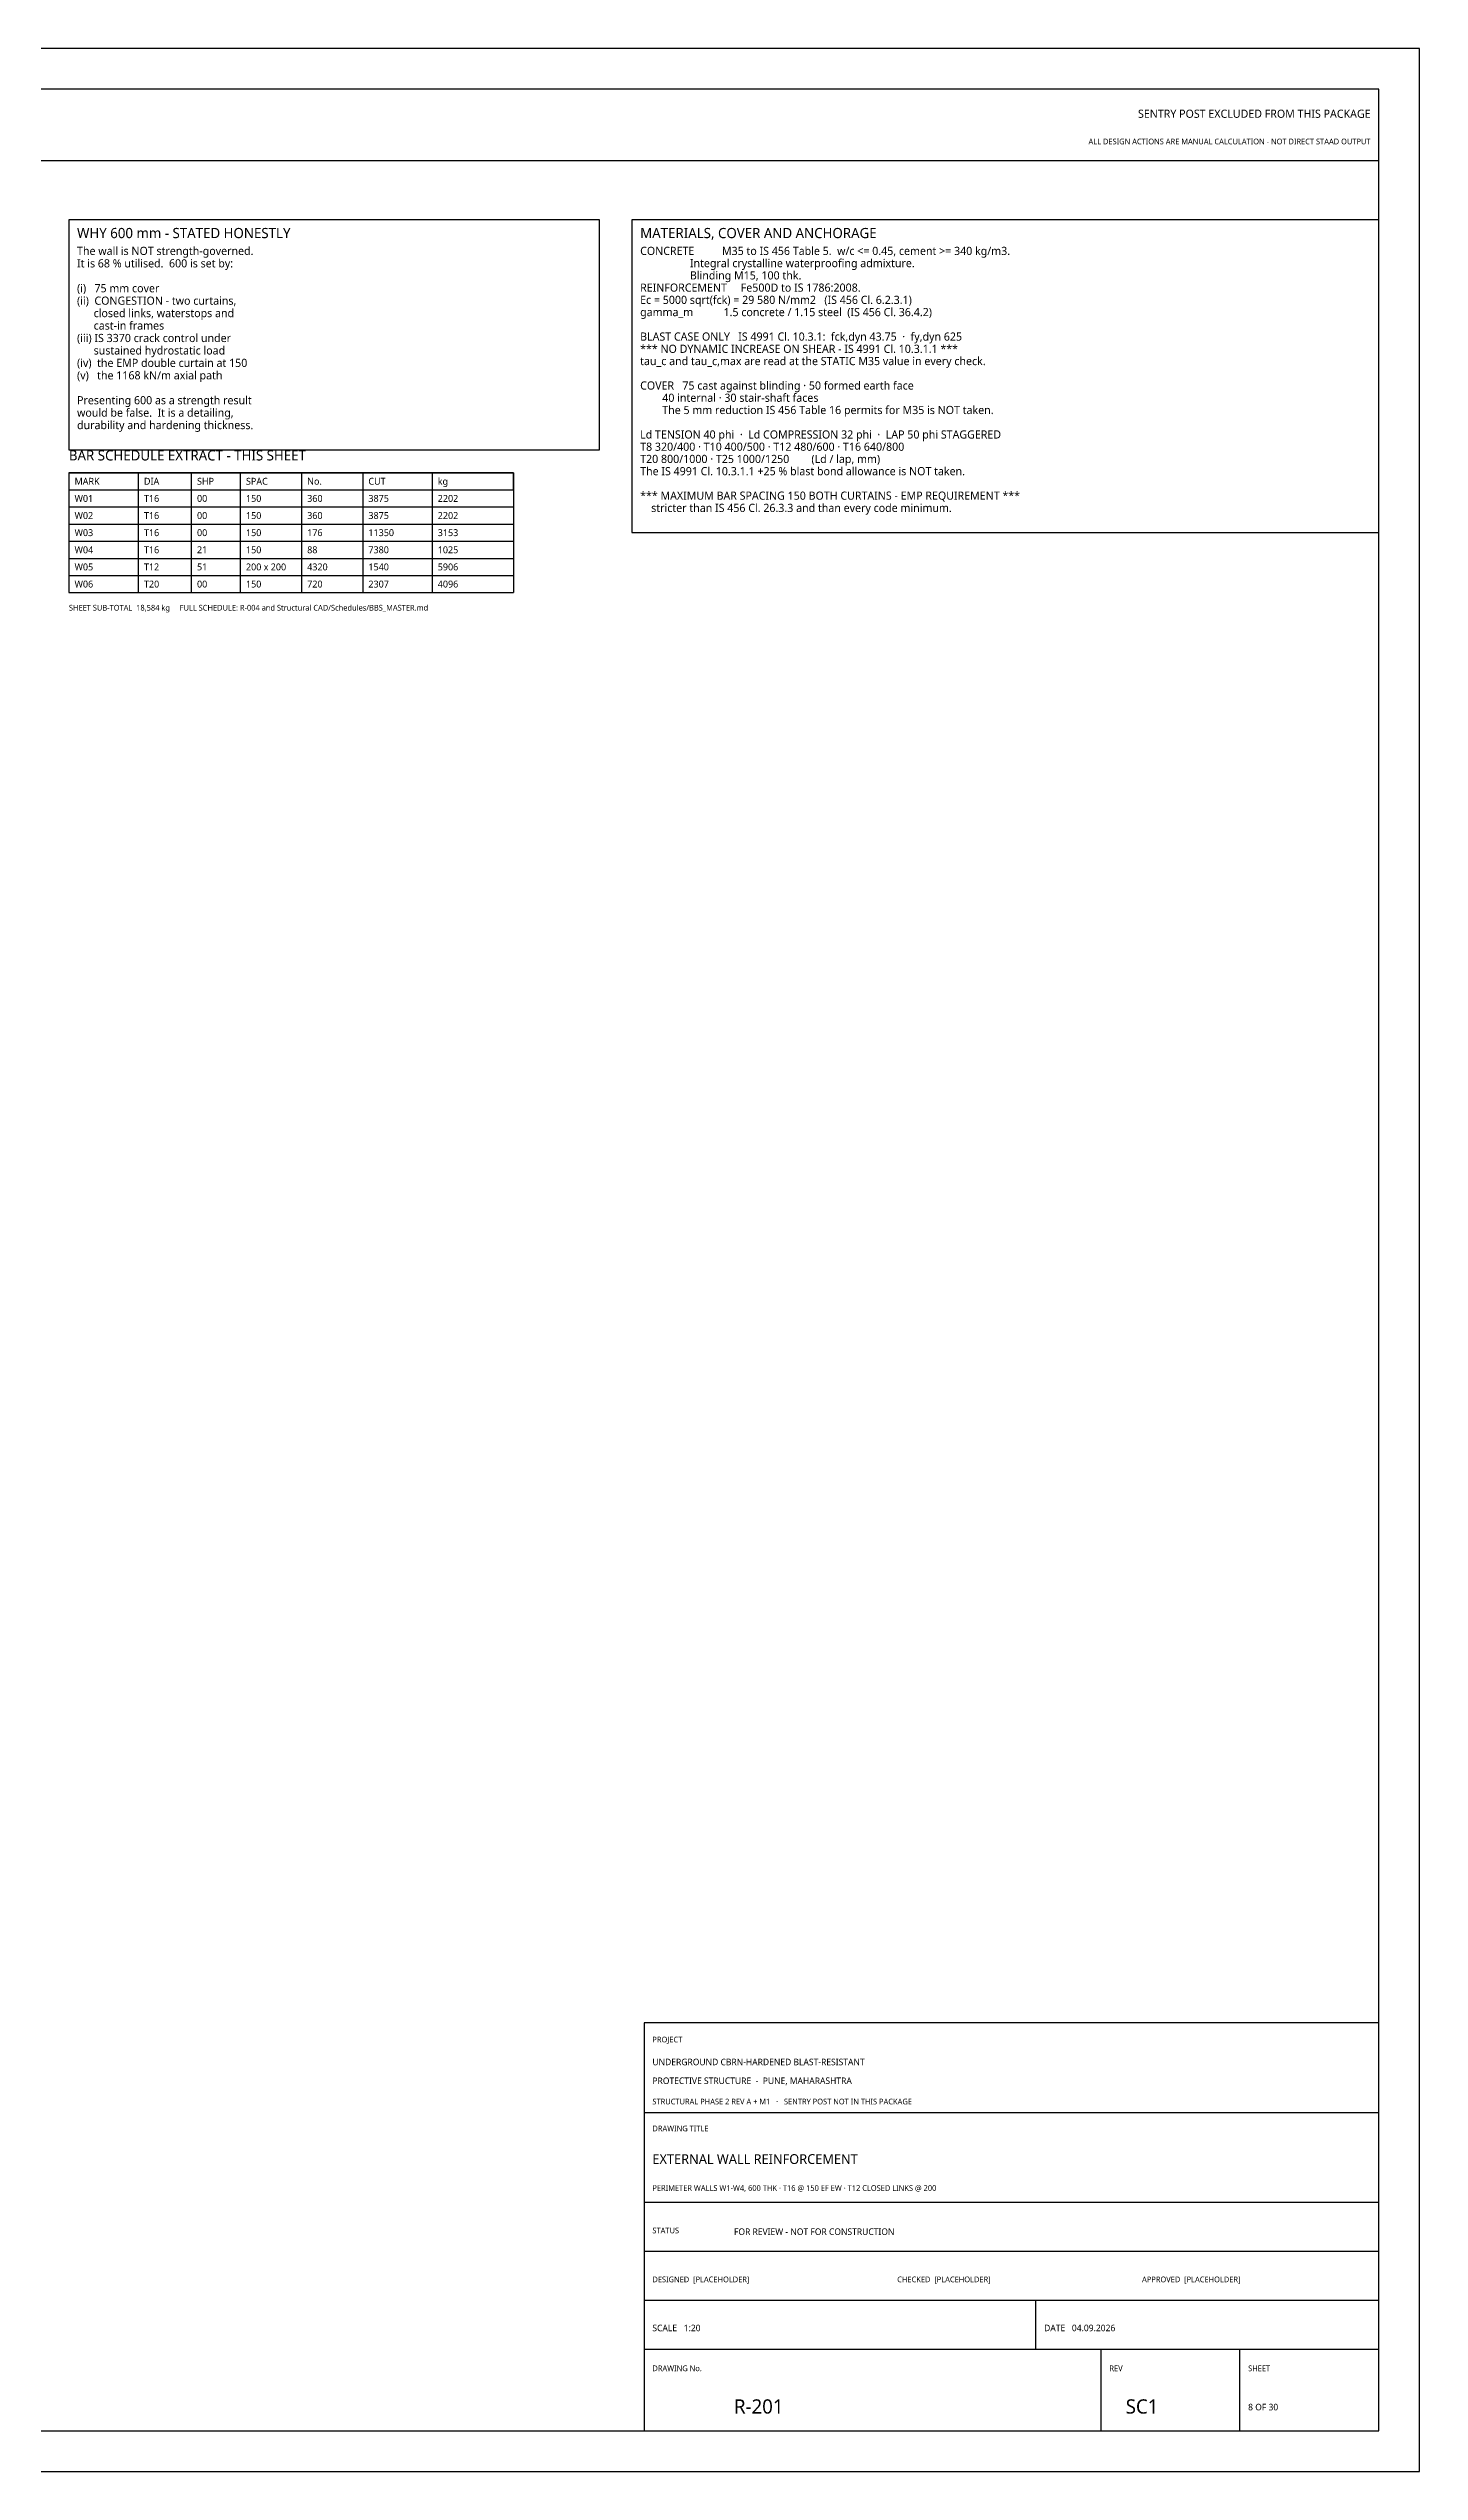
# Model space of a CAD drawing. Header units: millimetres. Extents: x 0 to 841, y 0 to 594.
# Drawn here: x 505 to 841, y 0 to 594 of the extents above; entities that cross this region are included whole.
import ezdxf
from ezdxf.enums import TextEntityAlignment as Align

# ---------------------------------------------------------------- set-up
doc = ezdxf.new("R2010")
doc.units = ezdxf.units.MM
for name, color, linetype in [('S-BLAST', 1, 'Continuous'), ('S-NOTE', 7, 'Continuous'), ('S-TABLE', 7, 'Continuous'), ('S-TITLE', 7, 'Continuous')]:
    doc.layers.add(name, color=color, linetype=linetype)
doc.styles.add('OpenSans', font='OpenSans-Regular.ttf')

msp = doc.modelspace()

# ---------------------------------------------------------------- linework, layer by layer
at = {"layer": 'S-TABLE'}
for p, q in [((510, 490), (619, 490)), ((510, 490), (510, 460.6)), ((527, 490), (527, 460.6)), ((540, 490), (540, 460.6)), ((552, 490), (552, 460.6)), ((567, 490), (567, 460.6)), ((582, 490), (582, 460.6)), ((599, 490), (599, 460.6)), ((619, 490), (619, 460.6)), ((510, 481.6), (619, 481.6)), ((510, 477.4), (619, 477.4)), ((510, 473.2), (619, 473.2)), ((510, 469), (619, 469)), ((510, 464.8), (619, 464.8)), ((510, 460.6), (619, 460.6))]:
    msp.add_line(p, q, dxfattribs=at)
msp.add_lwpolyline([(510, 485.8), (619, 485.8), (619, 490), (510, 490)], close=True, dxfattribs=at)
at = {"layer": 'S-TITLE'}
for p, q in [((10, 566.5), (831, 566.5)), ((651, 88), (831, 88)), ((651, 66), (831, 66)), ((651, 54), (831, 54)), ((651, 42), (831, 42)), ((747, 30), (747, 42)), ((651, 30), (831, 30)), ((763, 10), (763, 30)), ((797, 10), (797, 30))]:
    msp.add_line(p, q, dxfattribs=at)
for points in [[(0, 0), (841, 0), (841, 594), (0, 594)], [(10, 10), (831, 10), (831, 584), (10, 584)], [(510, 495.625), (640, 495.625), (640, 552), (510, 552)], [(648, 475.375), (831, 475.375), (831, 552), (648, 552)], [(651, 10), (831, 10), (831, 110), (651, 110)]]:
    msp.add_lwpolyline(points, close=True, dxfattribs=at)

# ---------------------------------------------------------------- texts
at = {"layer": 'S-BLAST', "style": 'OpenSans'}
for s, height, p in [('SENTRY POST EXCLUDED FROM THIS PACKAGE', 2, (829, 577)), ('ALL DESIGN ACTIONS ARE MANUAL CALCULATION - NOT DIRECT STAAD OUTPUT', 1.4, (829, 570.5))]:
    msp.add_text(s, height=height, dxfattribs=at).set_placement(p, align=Align.RIGHT)
msp.add_text('FOR REVIEW - NOT FOR CONSTRUCTION', height=1.6, dxfattribs=at).set_placement((673, 58))
at = {"layer": 'S-NOTE', "style": 'OpenSans'}
for s, p in [('The wall is NOT strength-governed.', (512, 543.375)), ('It is 68 % utilised.  600 is set by:', (512, 540.325)), ('CONCRETE          M35 to IS 456 Table 5.  w/c <= 0.45, cement >= 340 kg/m3.', (650, 543.375)), ('                  Integral crystalline waterproofing admixture.', (650, 540.375)), ('(i)   75 mm cover', (512, 534.225)), ('REINFORCEMENT     Fe500D to IS 1786:2008.', (650, 534.375)), ('                  Blinding M15, 100 thk.', (650, 537.375)), ('(ii)  CONGESTION - two curtains,', (512, 531.175)), ('      closed links, waterstops and', (512, 528.125)), ('gamma_m           1.5 concrete / 1.15 steel  (IS 456 Cl. 36.4.2)', (650, 528.375)), ('Ec = 5000 sqrt(fck) = 29 580 N/mm2   (IS 456 Cl. 6.2.3.1)', (650, 531.375)), ('(iii) IS 3370 crack control under', (512, 522.025)), ('      cast-in frames', (512, 525.075)), ('BLAST CASE ONLY   IS 4991 Cl. 10.3.1:  fck,dyn 43.75  ·  fy,dyn 625', (650, 522.375)), ('(iv)  the EMP double curtain at 150', (512, 515.925)), ('      sustained hydrostatic load', (512, 518.975)), ('tau_c and tau_c,max are read at the STATIC M35 value in every check.', (650, 516.375)), ('*** NO DYNAMIC INCREASE ON SHEAR - IS 4991 Cl. 10.3.1.1 ***', (650, 519.375)), ('(v)   the 1168 kN/m axial path', (512, 512.875)), ('COVER   75 cast against blinding · 50 formed earth face', (650, 510.375)), ('would be false.  It is a detailing,', (512, 503.725)), ('Presenting 600 as a strength result', (512, 506.775)), ('        The 5 mm reduction IS 456 Table 16 permits for M35 is NOT taken.', (650, 504.375)), ('        40 internal · 30 stair-shaft faces', (650, 507.375)), ('durability and hardening thickness.', (512, 500.675)), ('Ld TENSION 40 phi  ·  Ld COMPRESSION 32 phi  ·  LAP 50 phi STAGGERED', (650, 498.375)), ('T8 320/400 · T10 400/500 · T12 480/600 · T16 640/800', (650, 495.375)), ('T20 800/1000 · T25 1000/1250        (Ld / lap, mm)', (650, 492.375)), ('The IS 4991 Cl. 10.3.1.1 +25 % blast bond allowance is NOT taken.', (650, 489.375)), ('*** MAXIMUM BAR SPACING 150 BOTH CURTAINS - EMP REQUIREMENT ***', (650, 483.375)), ('    stricter than IS 456 Cl. 26.3.3 and than every code minimum.', (650, 480.375))]:
    msp.add_text(s, height=2, dxfattribs=at).set_placement(p)
at = {"layer": 'S-TABLE', "style": 'OpenSans'}
for s, height, p in [('MARK', 1.6869, (511.4, 487.057)), ('DIA', 1.6869, (528.4, 487.057)), ('SHP', 1.6869, (541.4, 487.057)), ('SPAC', 1.6869, (553.4, 487.057)), ('No.', 1.6869, (568.4, 487.057)), ('CUT', 1.6869, (583.4, 487.057)), ('kg', 1.6869, (600.4, 487.057)), ('W01', 1.6869, (511.4, 482.857)), ('T16', 1.6869, (528.4, 482.857)), ('00', 1.6869, (541.4, 482.857)), ('150', 1.6869, (553.4, 482.857)), ('360', 1.6869, (568.4, 482.857)), ('3875', 1.6869, (583.4, 482.857)), ('2202', 1.6869, (600.4, 482.857)), ('W02', 1.6869, (511.4, 478.657)), ('W03', 1.6869, (511.4, 474.457)), ('T16', 1.6869, (528.4, 478.657)), ('T16', 1.6869, (528.4, 474.457)), ('00', 1.6869, (541.4, 478.657)), ('00', 1.6869, (541.4, 474.457)), ('150', 1.6869, (553.4, 478.657)), ('150', 1.6869, (553.4, 474.457)), ('360', 1.6869, (568.4, 478.657)), ('176', 1.6869, (568.4, 474.457)), ('3875', 1.6869, (583.4, 478.657)), ('11350', 1.6869, (583.4, 474.457)), ('3153', 1.6869, (600.4, 474.457)), ('2202', 1.6869, (600.4, 478.657)), ('W04', 1.6869, (511.4, 470.257)), ('T16', 1.6869, (528.4, 470.257)), ('21', 1.6869, (541.4, 470.257)), ('150', 1.6869, (553.4, 470.257)), ('88', 1.6869, (568.4, 470.257)), ('7380', 1.6869, (583.4, 470.257)), ('1025', 1.6869, (600.4, 470.257)), ('W05', 1.6869, (511.4, 466.057)), ('W06', 1.6869, (511.4, 461.857)), ('T12', 1.6869, (528.4, 466.057)), ('T20', 1.6869, (528.4, 461.857)), ('00', 1.6869, (541.4, 461.857)), ('51', 1.6869, (541.4, 466.057)), ('200 x 200', 1.6869, (553.4, 466.057)), ('150', 1.6869, (553.4, 461.857)), ('4320', 1.6869, (568.4, 466.057)), ('720', 1.6869, (568.4, 461.857)), ('2307', 1.6869, (583.4, 461.857)), ('1540', 1.6869, (583.4, 466.057)), ('4096', 1.6869, (600.4, 461.857)), ('5906', 1.6869, (600.4, 466.057)), ('SHEET SUB-TOTAL  18,584 kg     FULL SCHEDULE: R-004 and Structural CAD/Schedules/BBS_MASTER.md', 1.4, (510, 456.2))]:
    msp.add_text(s, height=height, dxfattribs=at).set_placement(p)
at = {"layer": 'S-TITLE', "style": 'OpenSans'}
for s, height, p in [('WHY 600 mm - STATED HONESTLY', 2.5, (512, 547.5)), ('MATERIALS, COVER AND ANCHORAGE', 2.5, (650, 547.5)), ('BAR SCHEDULE EXTRACT - THIS SHEET', 2.5, (510, 493)), ('PROJECT', 1.4, (653, 105.2)), ('UNDERGROUND CBRN-HARDENED BLAST-RESISTANT', 1.6, (653, 99.6)), ('PROTECTIVE STRUCTURE  -  PUNE, MAHARASHTRA', 1.6, (653, 95)), ('STRUCTURAL PHASE 2 REV A + M1   ·   SENTRY POST NOT IN THIS PACKAGE', 1.4, (653, 90)), ('DRAWING TITLE', 1.4, (653, 83.4)), ('EXTERNAL WALL REINFORCEMENT', 2.4, (653, 75.4)), ('PERIMETER WALLS W1-W4, 600 THK · T16 @ 150 EF EW · T12 CLOSED LINKS @ 200', 1.4, (653, 68.8)), ('STATUS', 1.4, (653, 58.4)), ('DESIGNED  [PLACEHOLDER]', 1.4, (653, 46.4)), ('CHECKED  [PLACEHOLDER]', 1.4, (713, 46.4)), ('APPROVED  [PLACEHOLDER]', 1.4, (773, 46.4)), ('SCALE   1:20', 1.6, (653, 34.4)), ('DATE   04.09.2026', 1.6, (749, 34.4)), ('DRAWING No.', 1.4, (653, 24.6)), ('REV', 1.4, (765, 24.6)), ('SHEET', 1.4, (799, 24.6)), ('R-201', 3.5, (673, 14.2)), ('SC1', 3.5, (769, 14.2)), ('8 OF 30', 1.6, (799, 15))]:
    msp.add_text(s, height=height, dxfattribs=at).set_placement(p)

doc.saveas('drawing.dxf')
